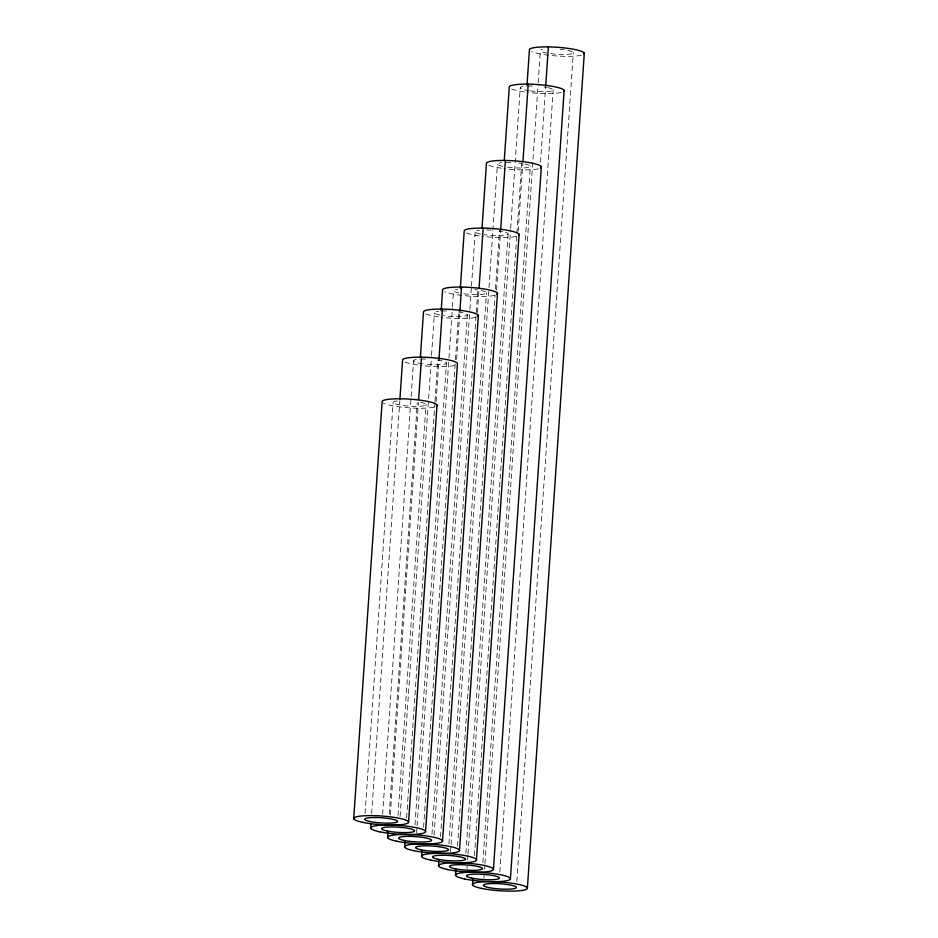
<?xml version="1.0" encoding="UTF-8"?>
<svg xmlns="http://www.w3.org/2000/svg" width="938" height="938" viewBox="0 0 938 938"><rect width="100%" height="100%" fill="white"/><g stroke="black" fill="none" stroke-linecap="round" stroke-linejoin="round"><path stroke-width="0.7" stroke-dasharray="4.69 3.52" d="M365.081 813.551L393.092 402.543M371.671 813.551L399.776 401.253M382.645 814.196L413.541 360.954M389.235 814.266L417.293 402.707M390.325 814.852L418.454 402.39M398.017 815.462L426.04 404.454M400.116 816.365L431.457 356.639M431.55 355.185L434.435 312.858M406.6 817.819L432.805 433.415M432.91 431.949L434.904 402.719M434.998 401.253L437.788 360.333M436.111 401.722L438.984 359.442M414.983 824.889L446.488 362.877M416.589 833.073L416.988 827.222M417.082 825.757L448.868 359.512M448.974 358.046L452.362 308.356M452.456 306.89L453.558 290.815M423.577 827.269L455.34 361.236M455.446 359.782L458.729 311.568M456.607 359.395L459.878 311.381M431.961 834.328L467.382 314.769M434.06 835.207L469.809 310.748M469.915 309.282L471.404 287.38M471.497 285.914L475.191 231.862M440.543 836.708L477.876 289.162M477.419 312.565L478.908 290.674M448.927 843.754L486.494 292.726M450.533 851.95L450.932 846.111M451.026 844.657L497.41 164.22M457.521 846.111L495.1 294.884M495.499 289.033L499.485 230.549M496.554 290.123L500.634 230.267M465.893 853.193L508.126 233.773M467.007 868.682L467.206 865.751M467.605 859.912L467.898 855.515M468.003 854.061L510.565 229.728M510.659 228.262L520.227 87.902M474.487 855.55L521.727 162.591M518.186 231.229L522.865 162.626M482.871 862.632L530.345 166.143M483.973 878.12L484.172 875.189M484.571 869.338L484.876 864.953M484.969 863.499L538.095 84.279M538.189 82.825L540.382 50.664M540.499 162.297L545.682 86.284M499.837 872.059L553.174 89.814M516.815 881.497L573.317 52.575M434.048 407.115A27.542 4.362 3.9 0 1 407.397 407.713A27.542 4.362 3.9 0 1 383.419 403.106M420.599 402.285A16.532 2.615 3.9 0 1 421.819 406.072A16.532 2.615 3.9 0 1 398.521 404.712A16.532 2.615 3.9 0 1 397.313 400.936M454.496 365.527A27.542 4.362 3.9 0 1 420.154 365.339M417.527 364.976A27.542 4.362 3.9 0 1 404.712 361.939M437.507 360.075A16.532 2.615 3.9 0 1 445.022 364.003A16.532 2.615 3.9 0 1 423.824 363.932M422.522 363.756A16.532 2.615 3.9 0 1 419.872 359.172M421.033 359.125A16.532 2.615 3.9 0 1 429.158 359.242M475.39 317.431A27.542 4.362 3.9 0 1 441.048 317.232M438.421 316.88A27.542 4.362 3.9 0 1 425.606 313.843M458.401 311.979A16.532 2.615 3.9 0 1 465.6 315.989A16.532 2.615 3.9 0 1 443.416 315.649M439.863 315.027A16.532 2.615 3.9 0 1 438.656 311.252M441.927 311.017A16.532 2.615 3.9 0 1 450.052 311.146M494.514 295.388A27.542 4.362 3.9 0 1 469.059 296.068A27.542 4.362 3.9 0 1 444.718 291.788M481.065 290.557A16.532 2.615 3.9 0 1 483.609 294.157A16.532 2.615 3.9 0 1 462.528 293.606M458.987 292.984A16.532 2.615 3.9 0 1 457.767 289.209M474.851 289.584A16.532 2.615 3.9 0 1 477.512 289.936M516.146 236.435A27.542 4.362 3.9 0 1 481.792 236.235M479.166 235.884A27.542 4.362 3.9 0 1 465.518 232.425M505.488 232.307A16.532 2.615 3.9 0 1 503.905 235.391A16.532 2.615 3.9 0 1 484.16 234.652M480.619 234.031A16.532 2.615 3.9 0 1 479.4 230.256M486.564 229.986A16.532 2.615 3.9 0 1 493.681 230.349M499.145 230.983A16.532 2.615 3.9 0 1 502.698 231.604M538.365 168.793A27.542 4.362 3.9 0 1 504.023 168.606M501.396 168.242A27.542 4.362 3.9 0 1 487.737 164.795M524.917 163.974A16.532 2.615 3.9 0 1 527.473 167.574A16.532 2.615 3.9 0 1 506.391 167.023M502.838 166.389A16.532 2.615 3.9 0 1 501.631 162.614M506.145 162.356A16.532 2.615 3.9 0 1 513.027 162.508M518.702 163.001A16.532 2.615 3.9 0 1 521.376 163.341M561.182 92.475A27.542 4.362 3.9 0 1 526.839 92.276M524.213 91.924A27.542 4.362 3.9 0 1 511.398 88.887M547.733 87.644A16.532 2.615 3.9 0 1 550.676 91.174A16.532 2.615 3.9 0 1 530.509 90.88M529.208 90.693A16.532 2.615 3.9 0 1 526.558 86.12M527.719 86.062A16.532 2.615 3.9 0 1 534.414 86.108M544.192 87.023A16.532 2.615 3.9 0 1 546.631 87.433M581.337 55.225A27.542 4.362 3.9 0 1 555.882 55.917A27.542 4.362 3.9 0 1 531.541 51.637M567.889 50.406A16.532 2.615 3.9 0 1 570.023 54.076A16.532 2.615 3.9 0 1 548.109 53.255A16.532 2.615 3.9 0 1 542.164 49.456M560.291 49.28A16.532 2.615 3.9 0 1 564.348 49.784"/><path stroke-width="1.41" d="M353.696 818.745L382.118 401.898A27.542 4.362 3.9 0 1 411.735 399.295A27.542 4.362 3.9 0 1 436.451 406.201M370.674 828.172L370.967 823.787M399.869 399.799L402.566 360.321A27.542 4.362 3.9 0 1 428.584 357.46A27.542 4.362 3.9 0 1 457.463 363.51L425.571 831.373M387.64 837.611L388.039 831.772M420.376 357.46L423.46 312.225A27.542 4.362 3.9 0 1 453.077 309.61A27.542 4.362 3.9 0 1 477.794 316.516M418.641 399.471L421.525 357.202M404.606 847.049L405.005 841.198M441.177 310.642L442.572 290.17A27.542 4.362 3.9 0 1 472.189 287.567A27.542 4.362 3.9 0 1 496.906 294.462M438.984 359.442L442.419 309.094M408.593 821.934L437.014 405.099M421.584 856.476L421.983 850.637M460.324 288.201L464.204 231.217A27.542 4.362 3.9 0 1 493.822 228.614A27.542 4.362 3.9 0 1 518.538 235.52M459.878 311.381L461.543 287.051M438.55 865.915L438.949 860.076M482.05 227.828L486.435 163.587A27.542 4.362 3.9 0 1 516.052 160.973A27.542 4.362 3.9 0 1 540.769 167.879M479.107 287.755L483.176 228.098M442.537 840.811L478.357 315.414M455.528 875.353L455.927 869.503M504.269 160.375L509.252 87.257A27.542 4.362 3.9 0 1 538.869 84.655A27.542 4.362 3.9 0 1 563.586 91.561M500.634 230.267L505.394 160.468M459.514 850.238L497.468 293.371M472.494 884.78L472.893 878.941M527.015 85.112L529.407 50.019A27.542 4.362 3.9 0 1 559.013 47.404A27.542 4.362 3.9 0 1 583.741 54.31M522.958 161.184L528.211 84.139M476.481 859.677L519.101 234.418M545.682 86.284L548.367 46.9M493.447 869.116L541.332 166.776M510.424 878.543L564.148 90.458M527.391 887.981L584.304 53.22M362.748 822.356A27.542 4.362 3.9 0 0 408.03 823.036A27.542 4.362 3.9 0 0 372.667 815.626A27.542 4.362 3.9 0 0 362.748 822.356M379.726 831.795A27.542 4.362 3.9 0 0 424.996 832.475A27.542 4.362 3.9 0 0 389.633 825.053A27.542 4.362 3.9 0 0 379.726 831.795M370.111 821.547A16.532 2.615 3.9 0 0 397.278 821.958A16.532 2.615 3.9 0 0 376.056 817.514A16.532 2.615 3.9 0 0 370.111 821.547M396.692 841.234A27.542 4.362 3.9 0 0 441.974 841.902A27.542 4.362 3.9 0 0 406.6 834.492A27.542 4.362 3.9 0 0 396.692 841.234M387.077 830.986A16.532 2.615 3.9 0 0 414.244 831.396A16.532 2.615 3.9 0 0 393.022 826.941A16.532 2.615 3.9 0 0 387.077 830.986M413.658 850.66A27.542 4.362 3.9 0 0 458.94 851.341A27.542 4.362 3.9 0 0 423.577 843.93A27.542 4.362 3.9 0 0 413.658 850.66M404.055 840.425A16.532 2.615 3.9 0 0 431.222 840.823A16.532 2.615 3.9 0 0 410 836.379A16.532 2.615 3.9 0 0 404.055 840.425M430.636 860.099A27.542 4.362 3.9 0 0 475.918 860.779A27.542 4.362 3.9 0 0 440.543 853.357A27.542 4.362 3.9 0 0 430.636 860.099M421.021 849.851A16.532 2.615 3.9 0 0 448.188 850.262A16.532 2.615 3.9 0 0 426.966 845.818A16.532 2.615 3.9 0 0 421.021 849.851M447.602 869.538A27.542 4.362 3.9 0 0 492.884 870.206A27.542 4.362 3.9 0 0 457.521 862.796A27.542 4.362 3.9 0 0 447.602 869.538M437.987 859.29A16.532 2.615 3.9 0 0 465.166 859.7A16.532 2.615 3.9 0 0 443.944 855.245A16.532 2.615 3.9 0 0 437.987 859.29M464.58 878.965A27.542 4.362 3.9 0 0 509.862 879.645A27.542 4.362 3.9 0 0 474.487 872.234A27.542 4.362 3.9 0 0 464.58 878.965M454.965 868.729A16.532 2.615 3.9 0 0 482.132 869.127A16.532 2.615 3.9 0 0 460.91 864.684A16.532 2.615 3.9 0 0 454.965 868.729M481.546 888.403A27.542 4.362 3.9 0 0 526.828 889.083A27.542 4.362 3.9 0 0 491.453 881.661A27.542 4.362 3.9 0 0 481.546 888.403M471.931 878.156A16.532 2.615 3.9 0 0 499.098 878.566A16.532 2.615 3.9 0 0 477.876 874.122A16.532 2.615 3.9 0 0 471.931 878.156M488.909 887.594A16.532 2.615 3.9 0 0 516.076 888.005A16.532 2.615 3.9 0 0 494.854 883.549A16.532 2.615 3.9 0 0 488.909 887.594"/></g></svg>
